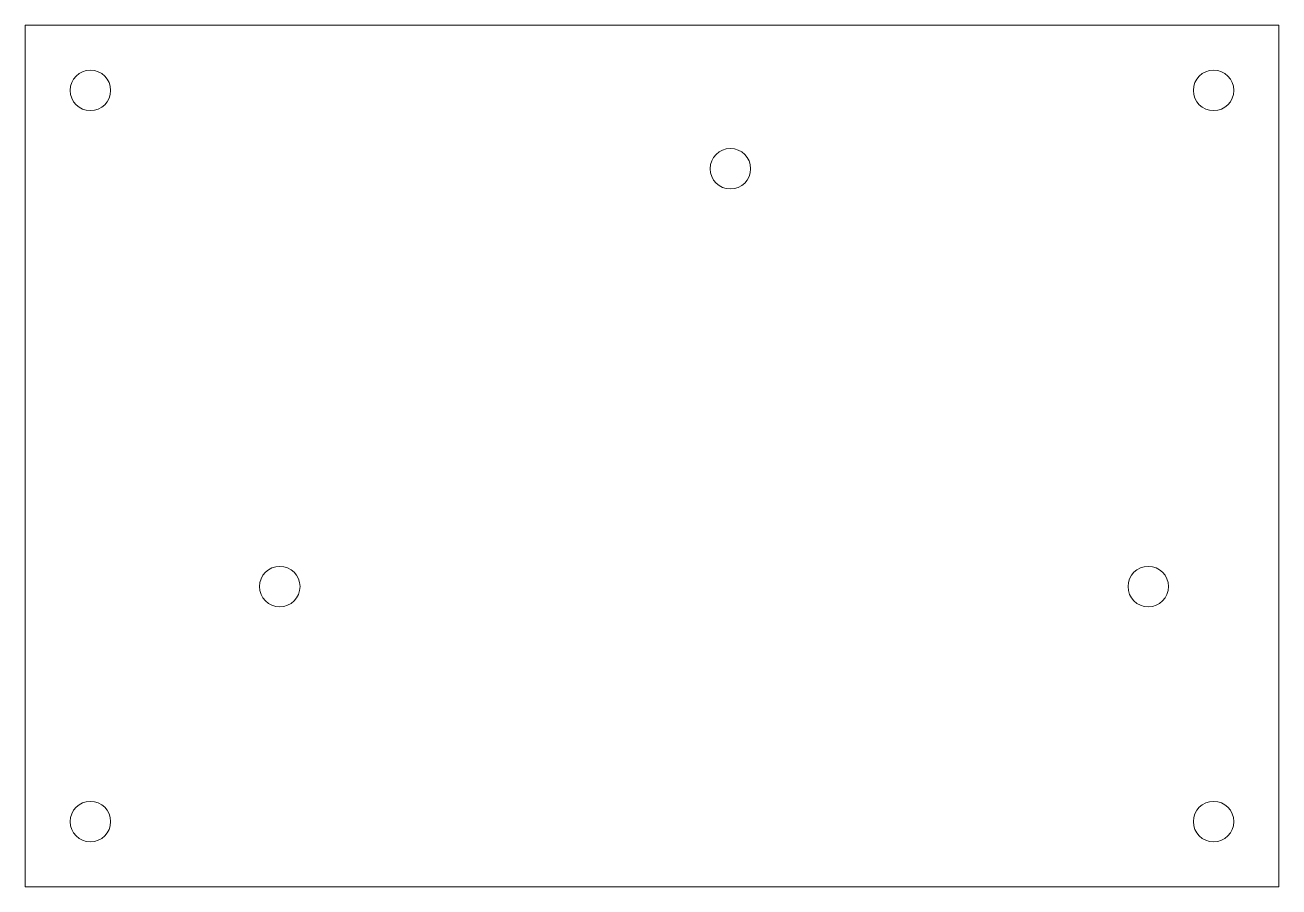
# Model space of a CAD drawing. Header units: millimetres. Extents: x -41.7 to 54.3, y -49.6 to 16.4.
import ezdxf

# ---------------------------------------------------------------- set-up
doc = ezdxf.new("R2010")
doc.units = ezdxf.units.MM

msp = doc.modelspace()

# ---------------------------------------------------------------- linework, layer by layer
at = {"color": 1, "linetype": 'Continuous', "lineweight": 5}
for p, q in [((54.338, 16.442), (-41.662, 16.442)), ((-41.662, -49.558), (-41.662, 16.442)), ((54.338, -49.558), (54.338, 16.442)), ((54.338, -49.558), (-41.662, -49.558))]:
    msp.add_line(p, q, dxfattribs=at)
for centre, radius in [((-36.662, 11.442), 1.551), ((49.338, 11.442), 1.55), ((12.338, 5.442), 1.55), ((-22.162, -26.558), 1.55), ((44.338, -26.558), 1.55), ((-36.662, -44.558), 1.55), ((49.338, -44.558), 1.551)]:
    msp.add_circle(centre, radius, dxfattribs=at)

doc.saveas('drawing.dxf')
